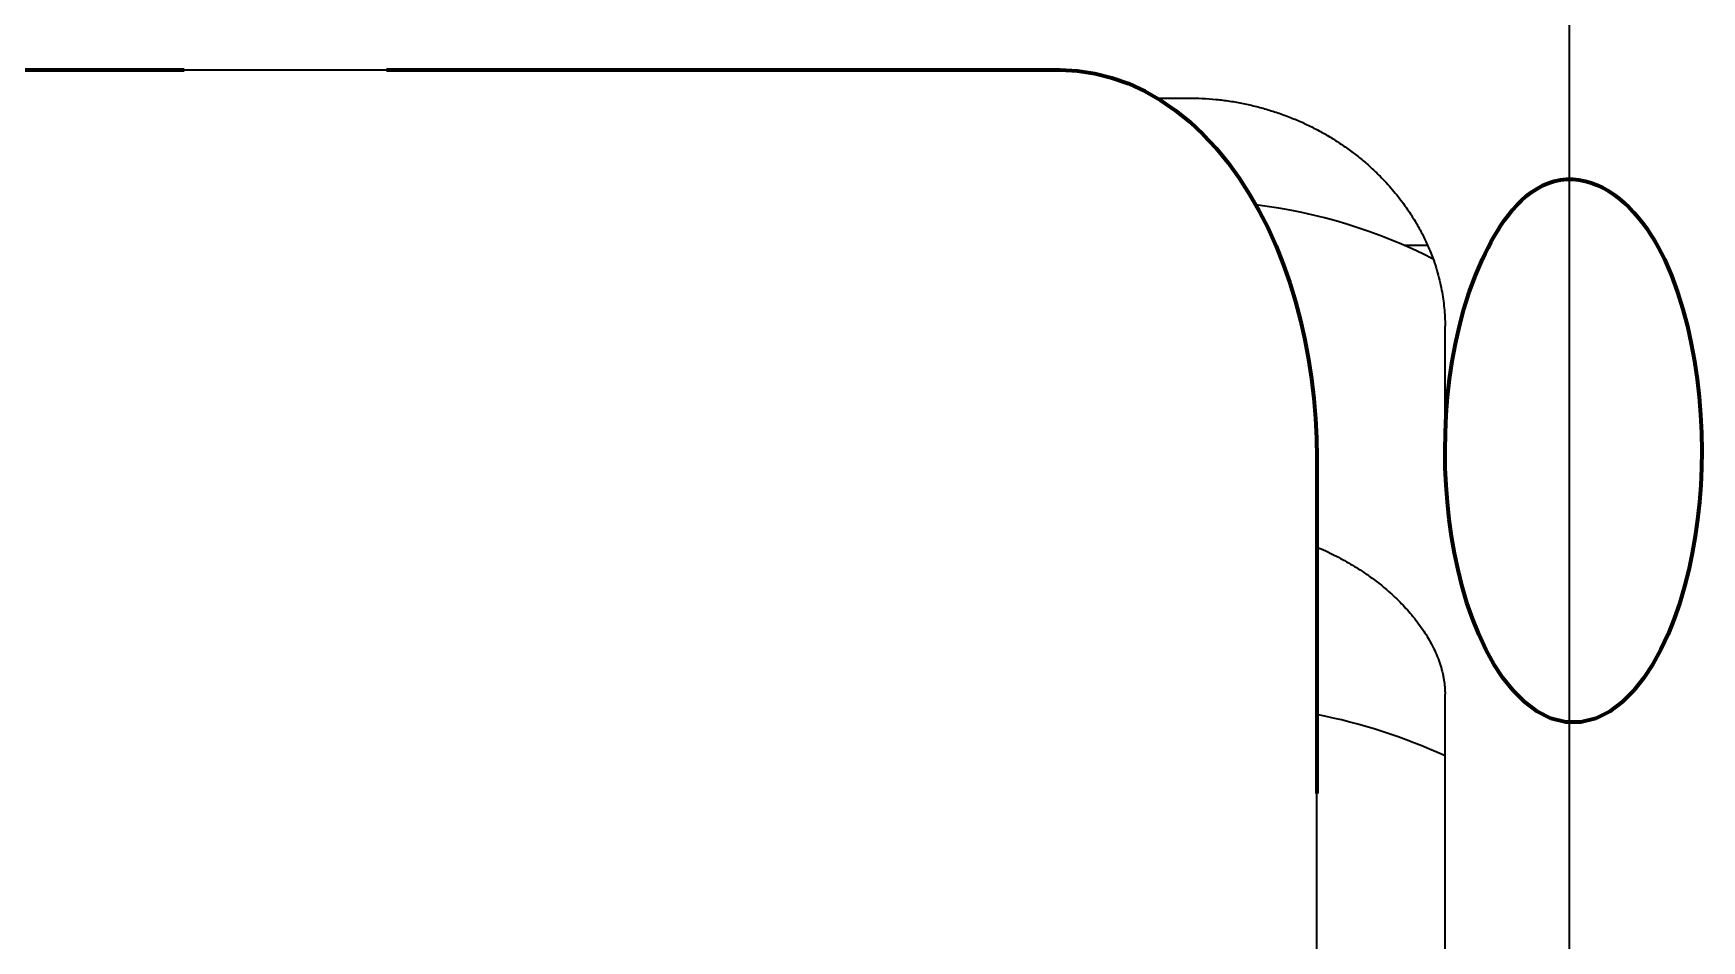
# Model space of a CAD drawing. Extents: x 23 to 417, y 3 to 294.
# Drawn here: x 145.967 to 147.007, y 96.777 to 97.343 of the extents above; entities that cross this region are included whole.
import ezdxf

# ---------------------------------------------------------------- set-up
doc = ezdxf.new("R2010")
doc.units = 0
doc.linetypes.add('DASHED', pattern=[15, 12, -3])
doc.layers.get('0').update_dxf_attribs({"lineweight": 13})

# ---------------------------------------------------------------- blocks, each defined once
blk = doc.blocks.new('BLOCK4554')
at = {"color": 7, "lineweight": 35}
blk.add_line((31.22, -6.5075), (31.22, -63.5075), dxfattribs=at)
at = {"color": 7, "lineweight": 35, "ltscale": 0.21}
blk.add_line((21.2333, -9.9598), (29.6333, -9.9598), dxfattribs=at)
at = {"color": 7, "lineweight": 35, "ltscale": 0.002439}
blk.add_line((29.9357, -10.0477), (30.0333, -10.0477), dxfattribs=at)
at = {"color": 7, "lineweight": 35, "ltscale": 0.001804}
blk.add_line((30.7793, -10.5075), (30.7071, -10.5075), dxfattribs=at)
at = {"color": 7, "lineweight": 35, "ltscale": 0.009729}
blk.add_line((30.8333, -11.1476), (30.8333, -10.7584), dxfattribs=at)
at = {"color": 7, "lineweight": 35, "ltscale": 0.087136}
blk.add_line((30.4333, -14.6552), (30.4333, -11.1697), dxfattribs=at)
at = {"color": 7, "lineweight": 35, "ltscale": 0.0383}
blk.add_line((30.8333, -13.4382), (30.8333, -11.9062), dxfattribs=at)
at = {"color": 7, "lineweight": 35}
for centre, radius, start, end in [((30.0408, -12.0319), 1.6636, 62.9889, 83.0119), ((30.075, -13.7619), 1.828, 65.4879, 78.6972)]:
    blk.add_arc(centre, radius, start, end, dxfattribs=at)
for centre, major_axis, start_param, end_param in [((31.2332, -11.1475), (-0.0001, -0.8468), 3.929655, 4.71261), ((31.2334, -11.1475), (0.0001, -0.8468), 1.570575, 2.35353)]:
    blk.add_ellipse(centre, major_axis=major_axis, ratio=0.472219, start_param=start_param, end_param=end_param, dxfattribs=at)
for points, degree, knots in [([(29.6333, -9.9598), (29.7103, -9.9598), (29.7874, -9.9736), (29.8618, -10.001), (30.0082, -10.083), (30.1305, -10.2069), (30.1868, -10.2805), (30.31, -10.482), (30.3862, -10.7129), (30.4163, -10.8576), (30.4322, -11.0081), (30.4333, -11.1584), (30.4333, -11.1622), (30.4333, -11.166), (30.4333, -11.1697)], 5, [0, 0, 0, 0, 0, 0, 0.616602, 0.616602, 0.616602, 1.293518, 1.293518, 1.293518, 2.328977, 2.328977, 2.328977, 2.355776, 2.355776, 2.355776, 2.355776, 2.355776, 2.355776]), ([(30.0333, -10.0477), (30.0477, -10.0477), (30.0764, -10.0484), (30.1193, -10.0516), (30.1619, -10.0569), (30.2041, -10.0643), (30.2457, -10.0738), (30.2866, -10.0852), (30.3267, -10.0985), (30.3657, -10.1137), (30.4038, -10.1307), (30.4406, -10.1494), (30.476, -10.1697), (30.5101, -10.1915), (30.5427, -10.2146), (30.5737, -10.239), (30.6031, -10.2646), (30.6285, -10.289), (30.6505, -10.312), (30.6693, -10.3332), (30.687, -10.3548), (30.707, -10.3811), (30.7286, -10.4125), (30.7506, -10.4491), (30.7697, -10.4858), (30.7854, -10.5208), (30.798, -10.5538), (30.808, -10.5848), (30.8163, -10.6155), (30.8228, -10.6453), (30.8276, -10.6743), (30.8309, -10.7024), (30.8329, -10.7305), (30.8333, -10.7491), (30.8333, -10.7584)], 3, [0, 0, 0, 0, 0.043074, 0.086107, 0.129059, 0.171888, 0.214552, 0.257009, 0.299217, 0.341132, 0.382792, 0.424069, 0.464918, 0.505285, 0.545351, 0.584839, 0.623717, 0.661944, 0.690701, 0.719039, 0.746948, 0.774413, 0.818302, 0.860969, 0.902419, 0.942681, 0.9759, 1.008366, 1.040159, 1.071367, 1.099957, 1.128227, 1.156252, 1.184221, 1.184221, 1.184221, 1.184221]), ([(30.9497, -10.5503), (30.9616, -10.525), (30.9743, -10.4998), (30.9881, -10.4749), (31.0154, -10.4306), (31.0481, -10.3898), (31.0644, -10.3721), (31.0913, -10.3476), (31.1215, -10.3283), (31.1327, -10.3221), (31.1549, -10.312), (31.178, -10.3054), (31.1895, -10.303), (31.2122, -10.3001), (31.2352, -10.3006), (31.2466, -10.3017), (31.2756, -10.3065), (31.3036, -10.3163), (31.3205, -10.3241), (31.3803, -10.3577), (31.432, -10.4089), (31.4649, -10.4523), (31.4931, -10.4997), (31.5169, -10.5503)], 5, [0, 0, 0, 0, 0, 0, 0.220316, 0.220316, 0.220316, 0.399673, 0.399673, 0.399673, 0.498321, 0.498321, 0.498321, 0.590291, 0.590291, 0.590291, 0.68137, 0.68137, 0.68137, 0.823643, 0.823643, 0.823643, 1.210404, 1.210404, 1.210404, 1.210404, 1.210404, 1.210404]), ([(30.8333, -11.1476), (30.8333, -11.1986), (30.8351, -11.2495), (30.8387, -11.3005), (30.8493, -11.398), (30.8672, -11.4941), (30.8776, -11.54), (30.9005, -11.6243), (30.931, -11.7055), (30.947, -11.7423), (30.9796, -11.8071), (31.0198, -11.8662), (31.0396, -11.8912), (31.0758, -11.9295), (31.1174, -11.9595), (31.1353, -11.9702), (31.1645, -11.9836), (31.1952, -11.9912), (31.2069, -11.9933), (31.2299, -11.9954), (31.253, -11.994), (31.2644, -11.9925), (31.2928, -11.9865), (31.32, -11.9755), (31.3363, -11.9671), (31.3645, -11.9491), (31.3904, -11.9272), (31.4018, -11.9164), (31.4236, -11.8937), (31.4434, -11.8689), (31.453, -11.856), (31.4839, -11.811), (31.5101, -11.7622), (31.5266, -11.7265), (31.5584, -11.6474), (31.5826, -11.565), (31.5937, -11.5199), (31.6143, -11.4195), (31.6266, -11.3172), (31.6311, -11.2607), (31.6333, -11.2041), (31.6333, -11.1476)], 5, [0, 0, 0, 0, 0, 0, 0.360328, 0.360328, 0.360328, 0.693906, 0.693906, 0.693906, 0.983247, 0.983247, 0.983247, 1.219999, 1.219999, 1.219999, 1.377192, 1.377192, 1.377192, 1.470854, 1.470854, 1.470854, 1.561486, 1.561486, 1.561486, 1.701557, 1.701557, 1.701557, 1.819801, 1.819801, 1.819801, 1.938044, 1.938044, 1.938044, 2.222482, 2.222482, 2.222482, 2.551465, 2.551465, 2.551465, 2.951223, 2.951223, 2.951223, 2.951223, 2.951223, 2.951223]), ([(30.4338, -11.4475), (30.443, -11.4514), (30.4613, -11.4595), (30.488, -11.4725), (30.5139, -11.4861), (30.5389, -11.5003), (30.5629, -11.515), (30.5895, -11.5326), (30.6191, -11.554), (30.6479, -11.5772), (30.6726, -11.5992), (30.6928, -11.6188), (30.7114, -11.6383), (30.7294, -11.6589), (30.7467, -11.6806), (30.763, -11.7033), (30.7774, -11.7257), (30.789, -11.746), (30.7996, -11.7668), (30.8092, -11.7884), (30.8168, -11.8093), (30.8219, -11.8261), (30.8252, -11.8389), (30.8279, -11.8512), (30.83, -11.8629), (30.8315, -11.8742), (30.8325, -11.885), (30.8332, -11.8956), (30.8333, -11.9027), (30.8333, -11.9062)], 3, [0, 0, 0, 0, 0.0301598, 0.0598799, 0.0891283, 0.1178722, 0.1460794, 0.1737147, 0.2135038, 0.2554697, 0.2848078, 0.3127939, 0.3397592, 0.3656619, 0.394821, 0.4229863, 0.4494684, 0.4746545, 0.4929003, 0.5197043, 0.545515, 0.5593825, 0.5725223, 0.5850844, 0.5971674, 0.608201, 0.6190892, 0.629702, 0.6402658, 0.6402658, 0.6402658, 0.6402658])]:
    blk.add_open_spline(points, degree=degree, knots=knots, dxfattribs=at)
blk = doc.blocks.new('BLOCK4556')
at = {"color": 7, "linetype": 'DASHED', "lineweight": 140, "ltscale": 0.000502358}
blk.add_line((31.0866, -10.3535), (31.1025, -10.3412), dxfattribs=at)
at = {"color": 7, "linetype": 'DASHED', "lineweight": 140, "ltscale": 0.000500279}
blk.add_line((31.1025, -10.3412), (31.1192, -10.3303), dxfattribs=at)
at = {"color": 7, "linetype": 'DASHED', "lineweight": 140, "ltscale": 0.000498331}
blk.add_line((31.1192, -10.3303), (31.1367, -10.3208), dxfattribs=at)
at = {"color": 7, "linetype": 'DASHED', "lineweight": 140, "ltscale": 0.000493553}
blk.add_line((31.1367, -10.3208), (31.1549, -10.313), dxfattribs=at)
at = {"color": 7, "linetype": 'DASHED', "lineweight": 140, "ltscale": 0.000490129}
blk.add_line((31.1549, -10.313), (31.1735, -10.307), dxfattribs=at)
at = {"color": 7, "linetype": 'DASHED', "lineweight": 140, "ltscale": 0.000488964}
blk.add_line((31.1735, -10.307), (31.1927, -10.303), dxfattribs=at)
at = {"color": 7, "linetype": 'DASHED', "lineweight": 140, "ltscale": 0.000485948}
blk.add_line((31.1927, -10.303), (31.212, -10.3009), dxfattribs=at)
at = {"color": 7, "linetype": 'DASHED', "lineweight": 140, "ltscale": 0.000485137}
blk.add_line((31.212, -10.3009), (31.2314, -10.3009), dxfattribs=at)
at = {"color": 7, "linetype": 'DASHED', "lineweight": 140, "ltscale": 0.000486884}
blk.add_line((31.2314, -10.3009), (31.2508, -10.3027), dxfattribs=at)
at = {"color": 7, "linetype": 'DASHED', "lineweight": 140, "ltscale": 0.000487665}
blk.add_line((31.2508, -10.3027), (31.27, -10.3064), dxfattribs=at)
at = {"color": 7, "linetype": 'DASHED', "lineweight": 140, "ltscale": 0.000490417}
blk.add_line((31.27, -10.3064), (31.2888, -10.3119), dxfattribs=at)
at = {"color": 7, "linetype": 'DASHED', "lineweight": 140, "ltscale": 0.000495725}
blk.add_line((31.2888, -10.3119), (31.3073, -10.319), dxfattribs=at)
at = {"color": 7, "linetype": 'DASHED', "lineweight": 140, "ltscale": 0.000500509}
blk.add_line((31.3073, -10.319), (31.3254, -10.3276), dxfattribs=at)
at = {"color": 7, "linetype": 'DASHED', "lineweight": 140, "ltscale": 0.000503917}
blk.add_line((31.3254, -10.3276), (31.3429, -10.3375), dxfattribs=at)
at = {"color": 7, "linetype": 'DASHED', "lineweight": 140, "ltscale": 0.000507555}
blk.add_line((31.3429, -10.3375), (31.3598, -10.3488), dxfattribs=at)
at = {"color": 7, "linetype": 'DASHED', "lineweight": 140, "ltscale": 0.000508524}
blk.add_line((31.0307, -10.4125), (31.0435, -10.3967), dxfattribs=at)
at = {"color": 7, "linetype": 'DASHED', "lineweight": 140, "ltscale": 0.000510176}
blk.add_line((31.0435, -10.3967), (31.0571, -10.3814), dxfattribs=at)
at = {"color": 7, "linetype": 'DASHED', "lineweight": 140, "ltscale": 0.000509439}
blk.add_line((31.0571, -10.3814), (31.0714, -10.367), dxfattribs=at)
at = {"color": 7, "linetype": 'DASHED', "lineweight": 140, "ltscale": 0.000506335}
blk.add_line((31.0714, -10.367), (31.0866, -10.3535), dxfattribs=at)
at = {"color": 7, "linetype": 'DASHED', "lineweight": 140, "ltscale": 0.000512613}
blk.add_line((31.3598, -10.3488), (31.3762, -10.3611), dxfattribs=at)
at = {"color": 7, "linetype": 'DASHED', "lineweight": 140, "ltscale": 0.000517832}
blk.add_line((31.3762, -10.3611), (31.392, -10.3745), dxfattribs=at)
at = {"color": 7, "linetype": 'DASHED', "lineweight": 140, "ltscale": 0.00052305}
blk.add_line((31.392, -10.3745), (31.4072, -10.3889), dxfattribs=at)
at = {"color": 7, "linetype": 'DASHED', "lineweight": 140, "ltscale": 0.000528119}
blk.add_line((31.4072, -10.3889), (31.4218, -10.4042), dxfattribs=at)
at = {"color": 7, "linetype": 'DASHED', "lineweight": 140, "ltscale": 0.000503411}
blk.add_line((30.9965, -10.4624), (31.0073, -10.4454), dxfattribs=at)
at = {"color": 7, "linetype": 'DASHED', "lineweight": 140, "ltscale": 0.000504705}
blk.add_line((31.0073, -10.4454), (31.0187, -10.4288), dxfattribs=at)
at = {"color": 7, "linetype": 'DASHED', "lineweight": 140, "ltscale": 0.00050607}
blk.add_line((31.0187, -10.4288), (31.0307, -10.4125), dxfattribs=at)
at = {"color": 7, "linetype": 'DASHED', "lineweight": 140, "ltscale": 0.000532922}
blk.add_line((31.4218, -10.4042), (31.4357, -10.4203), dxfattribs=at)
at = {"color": 7, "linetype": 'DASHED', "lineweight": 140, "ltscale": 0.000537437}
blk.add_line((31.4357, -10.4203), (31.4491, -10.4371), dxfattribs=at)
at = {"color": 7, "linetype": 'DASHED', "lineweight": 140, "ltscale": 0.000541624}
blk.add_line((31.4491, -10.4371), (31.4619, -10.4546), dxfattribs=at)
at = {"color": 7, "linetype": 'DASHED', "lineweight": 140, "ltscale": 0.000497936}
blk.add_line((30.9672, -10.5148), (30.9765, -10.4972), dxfattribs=at)
at = {"color": 7, "linetype": 'DASHED', "lineweight": 140, "ltscale": 0.000499999}
blk.add_line((30.9765, -10.4972), (30.9862, -10.4797), dxfattribs=at)
at = {"color": 7, "linetype": 'DASHED', "lineweight": 140, "ltscale": 0.000501842}
blk.add_line((30.9862, -10.4797), (30.9965, -10.4624), dxfattribs=at)
at = {"color": 7, "linetype": 'DASHED', "lineweight": 140, "ltscale": 0.000545553}
blk.add_line((31.4619, -10.4546), (31.4741, -10.4727), dxfattribs=at)
at = {"color": 7, "linetype": 'DASHED', "lineweight": 140, "ltscale": 0.000549135}
blk.add_line((31.4741, -10.4727), (31.4857, -10.4914), dxfattribs=at)
at = {"color": 7, "linetype": 'DASHED', "lineweight": 140, "ltscale": 0.000552557}
blk.add_line((31.4857, -10.4914), (31.4967, -10.5105), dxfattribs=at)
at = {"color": 7, "linetype": 'DASHED', "lineweight": 140, "ltscale": 0.001373}
for p, q in [((30.9279, -10.6007), (30.9497, -10.5503)), ((31.5169, -10.5503), (31.5387, -10.6007))]:
    blk.add_line(p, q, dxfattribs=at)
at = {"color": 7, "linetype": 'DASHED', "lineweight": 140, "ltscale": 0.000493498}
blk.add_line((30.9497, -10.5503), (30.9583, -10.5325), dxfattribs=at)
at = {"color": 7, "linetype": 'DASHED', "lineweight": 140, "ltscale": 0.000495739}
blk.add_line((30.9583, -10.5325), (30.9672, -10.5148), dxfattribs=at)
at = {"color": 7, "linetype": 'DASHED', "lineweight": 140, "ltscale": 0.000555745}
blk.add_line((31.4967, -10.5105), (31.5071, -10.5302), dxfattribs=at)
at = {"color": 7, "linetype": 'DASHED', "lineweight": 140, "ltscale": 0.000558818}
blk.add_line((31.5071, -10.5302), (31.5169, -10.5503), dxfattribs=at)
at = {"color": 7, "linetype": 'DASHED', "lineweight": 140, "ltscale": 0.00138}
for p, q in [((30.9088, -10.6525), (30.9279, -10.6007)), ((31.5387, -10.6007), (31.5578, -10.6525))]:
    blk.add_line(p, q, dxfattribs=at)
at = {"color": 7, "linetype": 'DASHED', "lineweight": 140, "ltscale": 0.001386}
for p, q in [((30.8922, -10.7054), (30.9088, -10.6525)), ((31.5578, -10.6525), (31.5744, -10.7054))]:
    blk.add_line(p, q, dxfattribs=at)
at = {"color": 7, "linetype": 'DASHED', "lineweight": 140, "ltscale": 0.001391}
for p, q in [((30.8779, -10.7591), (30.8922, -10.7054)), ((31.5744, -10.7054), (31.5887, -10.7591))]:
    blk.add_line(p, q, dxfattribs=at)
at = {"color": 7, "linetype": 'DASHED', "lineweight": 140, "ltscale": 0.001394}
for p, q in [((30.8657, -10.8136), (30.8779, -10.7591)), ((31.5887, -10.7591), (31.6009, -10.8136))]:
    blk.add_line(p, q, dxfattribs=at)
at = {"color": 7, "linetype": 'DASHED', "lineweight": 140, "ltscale": 0.001397}
for p, q in [((30.8556, -10.8685), (30.8657, -10.8136)), ((31.6009, -10.8136), (31.611, -10.8685))]:
    blk.add_line(p, q, dxfattribs=at)
at = {"color": 7, "linetype": 'DASHED', "lineweight": 140, "ltscale": 0.001399}
for p, q in [((30.8475, -10.9239), (30.8556, -10.8685)), ((31.611, -10.8685), (31.6191, -10.9239))]:
    blk.add_line(p, q, dxfattribs=at)
at = {"color": 7, "linetype": 'DASHED', "lineweight": 140, "ltscale": 0.0014}
for p, q in [((30.8413, -10.9795), (30.8475, -10.9239)), ((31.6191, -10.9239), (31.6253, -10.9795))]:
    blk.add_line(p, q, dxfattribs=at)
at = {"color": 7, "linetype": 'DASHED', "lineweight": 140, "ltscale": 0.001402}
for p, q in [((30.8368, -11.0354), (30.8413, -10.9795)), ((31.6253, -10.9795), (31.6298, -11.0354))]:
    blk.add_line(p, q, dxfattribs=at)
at = {"color": 7, "linetype": 'DASHED', "lineweight": 140, "ltscale": 0.001403}
for p, q in [((30.8342, -11.0915), (30.8368, -11.0354)), ((31.6298, -11.0354), (31.6324, -11.0915)), ((30.8333, -11.1476), (30.8342, -11.0915)), ((31.6324, -11.0915), (31.6333, -11.1476))]:
    blk.add_line(p, q, dxfattribs=at)
at = {"color": 7, "linetype": 'DASHED', "lineweight": 140, "ltscale": 0.001338}
for p, q in [((30.8341, -11.2011), (30.8333, -11.1476)), ((31.6333, -11.1476), (31.6325, -11.2011)), ((30.8365, -11.2546), (30.8341, -11.2011)), ((31.6325, -11.2011), (31.6301, -11.2546)), ((30.8405, -11.3079), (30.8365, -11.2546)), ((31.6301, -11.2546), (31.6261, -11.3079))]:
    blk.add_line(p, q, dxfattribs=at)
at = {"color": 7, "linetype": 'DASHED', "lineweight": 140, "ltscale": 0.001336}
blk.add_line((30.8462, -11.3611), (30.8405, -11.3079), dxfattribs=at)
at = {"color": 7, "linetype": 'DASHED', "lineweight": 140, "ltscale": 0.001337}
blk.add_line((31.6261, -11.3079), (31.6204, -11.3611), dxfattribs=at)
at = {"color": 7, "linetype": 'DASHED', "lineweight": 140, "ltscale": 0.001334}
for p, q in [((30.8536, -11.4139), (30.8462, -11.3611)), ((31.6204, -11.3611), (31.613, -11.414))]:
    blk.add_line(p, q, dxfattribs=at)
at = {"color": 7, "linetype": 'DASHED', "lineweight": 140, "ltscale": 0.001333}
blk.add_line((30.8627, -11.4665), (30.8536, -11.4139), dxfattribs=at)
at = {"color": 7, "linetype": 'DASHED', "lineweight": 140, "ltscale": 0.001332}
blk.add_line((31.613, -11.414), (31.6039, -11.4665), dxfattribs=at)
at = {"color": 7, "linetype": 'DASHED', "lineweight": 140, "ltscale": 0.001331}
for p, q in [((30.8737, -11.5186), (30.8627, -11.4665)), ((31.6039, -11.4665), (31.5929, -11.5186))]:
    blk.add_line(p, q, dxfattribs=at)
at = {"color": 7, "linetype": 'DASHED', "lineweight": 140, "ltscale": 0.001328}
for p, q in [((30.8866, -11.5701), (30.8737, -11.5186)), ((31.5929, -11.5186), (31.58, -11.5701))]:
    blk.add_line(p, q, dxfattribs=at)
at = {"color": 7, "linetype": 'DASHED', "lineweight": 140, "ltscale": 0.001323}
blk.add_line((30.9016, -11.6209), (30.8866, -11.5701), dxfattribs=at)
at = {"color": 7, "linetype": 'DASHED', "lineweight": 140, "ltscale": 0.001324}
blk.add_line((31.58, -11.5701), (31.565, -11.6209), dxfattribs=at)
at = {"color": 7, "linetype": 'DASHED', "lineweight": 140, "ltscale": 0.001318}
for p, q in [((30.9187, -11.6707), (30.9016, -11.6209)), ((31.565, -11.6209), (31.5479, -11.6708))]:
    blk.add_line(p, q, dxfattribs=at)
at = {"color": 7, "linetype": 'DASHED', "lineweight": 140, "ltscale": 0.001312}
for p, q in [((30.9382, -11.7194), (30.9187, -11.6707)), ((31.5479, -11.6708), (31.5283, -11.7195))]:
    blk.add_line(p, q, dxfattribs=at)
at = {"color": 7, "linetype": 'DASHED', "lineweight": 140, "ltscale": 0.001305}
for p, q in [((30.9603, -11.7667), (30.9382, -11.7194)), ((31.5283, -11.7195), (31.5062, -11.7668))]:
    blk.add_line(p, q, dxfattribs=at)
at = {"color": 7, "linetype": 'DASHED', "lineweight": 140, "ltscale": 0.001296}
for p, q in [((30.9853, -11.8121), (30.9603, -11.7667)), ((31.5062, -11.7668), (31.4813, -11.8122))]:
    blk.add_line(p, q, dxfattribs=at)
at = {"color": 7, "linetype": 'DASHED', "lineweight": 140, "ltscale": 0.001285}
for p, q in [((31.0134, -11.8551), (30.9853, -11.8121)), ((31.4813, -11.8122), (31.4531, -11.8552))]:
    blk.add_line(p, q, dxfattribs=at)
at = {"color": 7, "linetype": 'DASHED', "lineweight": 140, "ltscale": 0.001271}
for p, q in [((31.0451, -11.8949), (31.0134, -11.8551)), ((31.4531, -11.8552), (31.4215, -11.895))]:
    blk.add_line(p, q, dxfattribs=at)
at = {"color": 7, "linetype": 'DASHED', "lineweight": 140, "ltscale": 0.001252}
blk.add_line((31.0805, -11.9303), (31.0451, -11.8949), dxfattribs=at)
at = {"color": 7, "linetype": 'DASHED', "lineweight": 140, "ltscale": 0.001254}
blk.add_line((31.4215, -11.895), (31.386, -11.9304), dxfattribs=at)
at = {"color": 7, "linetype": 'DASHED', "lineweight": 140, "ltscale": 0.001234}
blk.add_line((31.12, -11.9599), (31.0805, -11.9303), dxfattribs=at)
at = {"color": 7, "linetype": 'DASHED', "lineweight": 140, "ltscale": 0.001214}
for p, q in [((31.1635, -11.9815), (31.12, -11.9599)), ((31.3465, -11.9599), (31.3031, -11.9816))]:
    blk.add_line(p, q, dxfattribs=at)
at = {"color": 7, "linetype": 'DASHED', "lineweight": 140, "ltscale": 0.001232}
blk.add_line((31.386, -11.9304), (31.3465, -11.9599), dxfattribs=at)
at = {"color": 7, "linetype": 'DASHED', "lineweight": 140, "ltscale": 0.00119}
for p, q in [((31.2097, -11.9931), (31.1635, -11.9815)), ((31.3031, -11.9816), (31.2569, -11.9931))]:
    blk.add_line(p, q, dxfattribs=at)
at = {"color": 7, "linetype": 'DASHED', "lineweight": 140, "ltscale": 0.001182}
blk.add_line((31.2569, -11.9931), (31.2097, -11.9931), dxfattribs=at)
blk = doc.blocks.new('BLOCK4574')
at = {"color": 7, "linetype": 'DASHED', "lineweight": 140, "ltscale": 0.21}
blk.add_line((21.2333, -9.9598), (29.6333, -9.9598), dxfattribs=at)
at = {"color": 7, "linetype": 'DASHED', "lineweight": 140, "ltscale": 0.001363}
blk.add_line((29.6333, -9.9598), (29.6877, -9.9626), dxfattribs=at)
at = {"color": 7, "linetype": 'DASHED', "lineweight": 140, "ltscale": 0.001366}
blk.add_line((29.6877, -9.9626), (29.7417, -9.9708), dxfattribs=at)
at = {"color": 7, "linetype": 'DASHED', "lineweight": 140, "ltscale": 0.001372}
blk.add_line((29.7417, -9.9708), (29.7949, -9.9843), dxfattribs=at)
at = {"color": 7, "linetype": 'DASHED', "lineweight": 140, "ltscale": 0.001381}
blk.add_line((29.7949, -9.9843), (29.8469, -10.0029), dxfattribs=at)
at = {"color": 7, "linetype": 'DASHED', "lineweight": 140, "ltscale": 0.001392}
blk.add_line((29.8469, -10.0029), (29.8974, -10.0263), dxfattribs=at)
at = {"color": 7, "linetype": 'DASHED', "lineweight": 140, "ltscale": 0.001404}
blk.add_line((29.8974, -10.0263), (29.9461, -10.0543), dxfattribs=at)
at = {"color": 7, "linetype": 'DASHED', "lineweight": 140, "ltscale": 0.001418}
blk.add_line((29.9461, -10.0543), (29.9929, -10.0864), dxfattribs=at)
at = {"color": 7, "linetype": 'DASHED', "lineweight": 140, "ltscale": 0.001431}
blk.add_line((29.9929, -10.0864), (30.0374, -10.1224), dxfattribs=at)
at = {"color": 7, "linetype": 'DASHED', "lineweight": 140, "ltscale": 0.001445}
blk.add_line((30.0374, -10.1224), (30.0796, -10.1619), dxfattribs=at)
at = {"color": 7, "linetype": 'DASHED', "lineweight": 140, "ltscale": 0.001459}
blk.add_line((30.0796, -10.1619), (30.1195, -10.2045), dxfattribs=at)
at = {"color": 7, "linetype": 'DASHED', "lineweight": 140, "ltscale": 0.001471}
blk.add_line((30.1195, -10.2045), (30.1568, -10.2499), dxfattribs=at)
at = {"color": 7, "linetype": 'DASHED', "lineweight": 140, "ltscale": 0.001482}
blk.add_line((30.1568, -10.2499), (30.1917, -10.2979), dxfattribs=at)
at = {"color": 7, "linetype": 'DASHED', "lineweight": 140, "ltscale": 0.001493}
blk.add_line((30.1917, -10.2979), (30.2241, -10.348), dxfattribs=at)
at = {"color": 7, "linetype": 'DASHED', "lineweight": 140, "ltscale": 0.001502}
blk.add_line((30.2241, -10.348), (30.254, -10.4001), dxfattribs=at)
at = {"color": 7, "linetype": 'DASHED', "lineweight": 140, "ltscale": 0.00151}
blk.add_line((30.254, -10.4001), (30.2815, -10.4539), dxfattribs=at)
at = {"color": 7, "linetype": 'DASHED', "lineweight": 140, "ltscale": 0.001517}
blk.add_line((30.2815, -10.4539), (30.3065, -10.5092), dxfattribs=at)
at = {"color": 7, "linetype": 'DASHED', "lineweight": 140, "ltscale": 0.001523}
blk.add_line((30.3065, -10.5092), (30.3291, -10.5657), dxfattribs=at)
at = {"color": 7, "linetype": 'DASHED', "lineweight": 140, "ltscale": 0.001529}
blk.add_line((30.3291, -10.5657), (30.3494, -10.6234), dxfattribs=at)
at = {"color": 7, "linetype": 'DASHED', "lineweight": 140, "ltscale": 0.001534}
blk.add_line((30.3494, -10.6234), (30.3674, -10.6821), dxfattribs=at)
at = {"color": 7, "linetype": 'DASHED', "lineweight": 140, "ltscale": 0.001538}
blk.add_line((30.3674, -10.6821), (30.3831, -10.7416), dxfattribs=at)
at = {"color": 7, "linetype": 'DASHED', "lineweight": 140, "ltscale": 0.001541}
blk.add_line((30.3831, -10.7416), (30.3967, -10.8017), dxfattribs=at)
at = {"color": 7, "linetype": 'DASHED', "lineweight": 140, "ltscale": 0.001543}
for p, q in [((30.3967, -10.8017), (30.408, -10.8623)), ((30.4323, -11.108), (30.4333, -11.1697))]:
    blk.add_line(p, q, dxfattribs=at)
at = {"color": 7, "linetype": 'DASHED', "lineweight": 140, "ltscale": 0.001544}
for p, q in [((30.408, -10.8623), (30.4172, -10.9234)), ((30.4293, -11.0464), (30.4323, -11.108))]:
    blk.add_line(p, q, dxfattribs=at)
at = {"color": 7, "linetype": 'DASHED', "lineweight": 140, "ltscale": 0.001545}
for p, q in [((30.4172, -10.9234), (30.4243, -10.9848)), ((30.4243, -10.9848), (30.4293, -11.0464))]:
    blk.add_line(p, q, dxfattribs=at)
at = {"color": 7, "linetype": 'DASHED', "lineweight": 140, "ltscale": 0.087136}
blk.add_line((30.4333, -11.1697), (30.4333, -14.6552), dxfattribs=at)

msp = doc.modelspace()

# ---------------------------------------------------------------- block references
at = {"lineweight": 0, "xscale": 0.2, "yscale": 0.2, "zscale": 0.2}
for name in ['BLOCK4554', 'BLOCK4574', 'BLOCK4556']:
    msp.add_blockref(name, (140.6807, 99.3118), dxfattribs=at)

doc.saveas('drawing.dxf')
